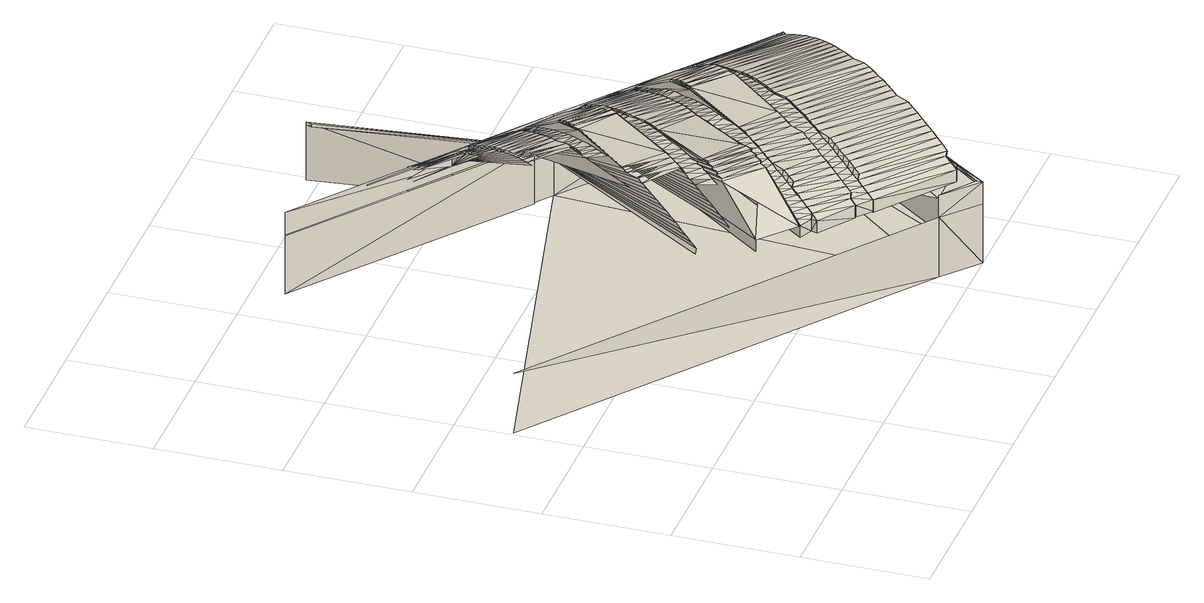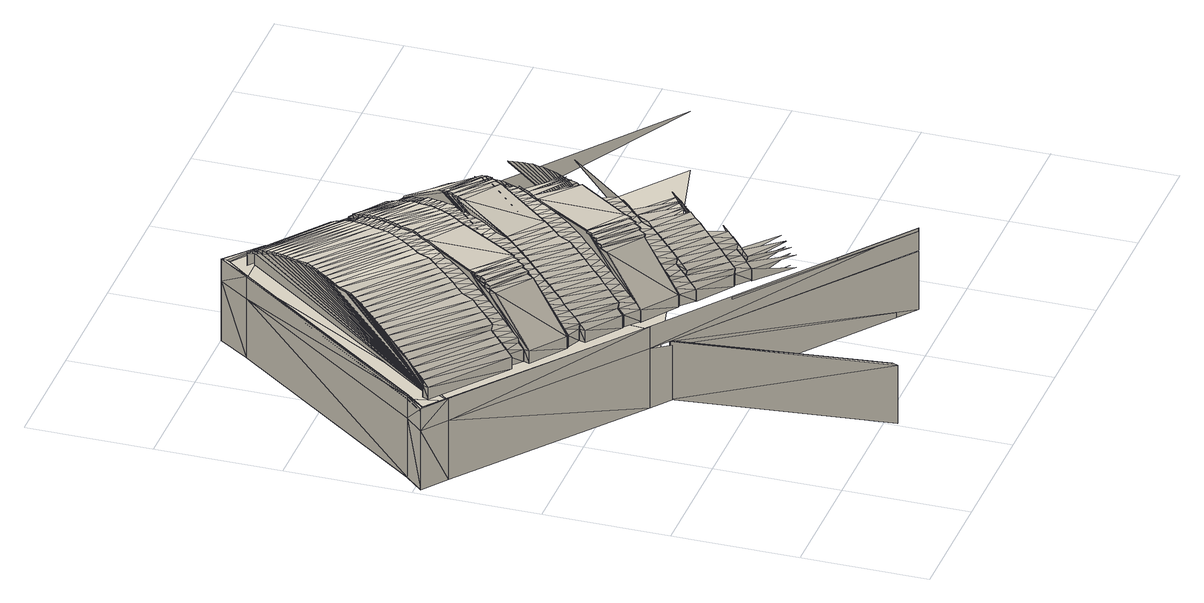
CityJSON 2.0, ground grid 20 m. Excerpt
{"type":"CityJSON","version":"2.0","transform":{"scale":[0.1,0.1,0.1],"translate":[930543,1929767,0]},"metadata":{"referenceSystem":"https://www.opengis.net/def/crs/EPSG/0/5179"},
"CityObjects":{
"building1":{"type":"Building","geometry":[{"type":"MultiSurface","lod":"3","boundaries":[[[0,1,2]],[[3,4,5]],[[5,6,7]],[[6,5,4]],[[4,8,9]],[[5,10,11]],[[6,4,9]],[[7,12,13]],[[14,6,9]],[[12,7,6]],[[12,6,14]],[[10,15,11]],[[8,16,9]],[[17,13,12]],[[18,12,14]],[[13,17,19]],[[4,20,8]],[[5,21,22]],[[9,23,14]],[[6,24,4]],[[17,12,18]],[[12,25,6]],[[26,19,17]],[[27,17,18]],[[19,26,28]],[[22,10,5]],[[14,29,18]],[[26,17,27]],[[17,30,12]],[[31,32,33]],[[15,10,34]],[[35,36,37]],[[38,28,26]],[[39,32,31]],[[40,26,27]],[[28,38,41]],[[42,43,44]],[[45,39,31]],[[18,46,27]],[[23,9,16]],[[34,47,33]],[[16,8,20]],[[32,48,42]],[[38,26,40]],[[26,49,17]],[[50,39,45]],[[20,4,24]],[[29,14,23]],[[51,50,45]],[[33,52,31]],[[53,41,38]],[[41,53,54]],[[55,38,40]],[[56,57,35]],[[58,50,51]],[[24,6,25]],[[39,59,32]],[[27,60,40]],[[57,56,61]],[[62,58,51]],[[63,64,65]],[[38,66,26]],[[53,38,55]],[[16,20,23]],[[31,67,45]],[[50,68,39]],[[46,18,29]],[[20,24,23]],[[69,70,61]],[[24,29,23]],[[71,58,62]],[[72,54,53]],[[73,53,55]],[[54,72,74]],[[25,12,30]],[[75,76,69]],[[45,77,51]],[[78,69,61]],[[78,79,80]],[[81,71,62]],[[47,34,10]],[[25,29,24]],[[82,61,56]],[[20,83,24]],[[65,64,84]],[[58,85,50]],[[86,71,81]],[[40,87,55]],[[22,44,43]],[[72,53,73]],[[60,27,46]],[[53,88,38]],[[61,82,78]],[[89,86,81]],[[24,90,25]],[[52,33,47]],[[46,29,25]],[[71,91,58]],[[51,92,62]],[[43,42,48]],[[93,72,73]],[[30,17,49]],[[75,69,78]],[[94,86,89]],[[95,74,72]],[[84,64,96]],[[30,46,25]],[[74,95,97]],[[90,24,83]],[[98,99,75]],[[67,31,52]],[[55,100,73]],[[80,75,78]],[[80,101,102]],[[62,103,81]],[[83,104,105]],[[47,10,22]],[[86,106,71]],[[90,83,105]],[[107,78,82]],[[48,32,59]],[[87,40,60]],[[95,72,93]],[[72,108,53]],[[109,90,105]],[[43,47,22]],[[110,25,90]],[[60,46,30]],[[25,110,30]],[[78,107,80]],[[52,47,43]],[[49,26,66]],[[96,64,111]],[[94,112,86]],[[77,45,67]],[[59,39,68]],[[48,52,43]],[[81,113,89]],[[114,95,93]],[[49,60,30]],[[115,97,95]],[[110,90,109]],[[98,75,80]],[[97,115,116]],[[73,117,93]],[[67,52,48]],[[92,51,77]],[[102,98,80]],[[118,110,109]],[[119,120,98]],[[68,50,85]],[[121,30,110]],[[59,67,48]],[[100,55,87]],[[30,121,49]],[[102,122,123]],[[95,124,72]],[[87,60,49]],[[125,80,107]],[[111,64,126]],[[115,95,114]],[[66,38,88]],[[127,128,129]],[[66,87,49]],[[80,125,102]],[[77,67,59]],[[85,58,91]],[[121,110,118]],[[68,77,59]],[[103,62,92]],[[130,116,115]],[[131,115,114]],[[3,132,5]],[[128,133,129]],[[116,130,134]],[[93,135,114]],[[119,98,102]],[[49,136,66]],[[92,77,68]],[[137,121,118]],[[136,49,121]],[[100,87,66]],[[126,64,138]],[[117,73,100]],[[113,81,103]],[[139,140,141]],[[85,92,68]],[[104,142,105]],[[143,94,89]],[[123,119,102]],[[115,144,95]],[[91,71,106]],[[133,145,129]],[[88,53,108]],[[88,100,66]],[[83,146,104]],[[147,102,125]],[[130,115,131]],[[90,148,83]],[[140,139,149]],[[136,121,137]],[[103,92,85]],[[105,150,109]],[[102,147,123]],[[106,86,112]],[[91,103,85]],[[145,151,129]],[[152,134,130]],[[66,153,88]],[[138,64,36]],[[153,66,136]],[[154,89,113]],[[155,136,137]],[[110,156,90]],[[157,158,149]],[[159,130,131]],[[117,100,88]],[[134,152,160]],[[135,93,117]],[[114,161,131]],[[113,103,91]],[[162,157,149]],[[163,164,140]],[[151,165,129]],[[130,166,115]],[[108,72,124]],[[106,113,91]],[[108,117,88]],[[153,136,155]],[[167,149,139]],[[168,169,120]],[[170,123,147]],[[152,130,159]],[[109,171,118]],[[149,167,162]],[[36,64,57]],[[2,172,173]],[[174,153,155]],[[165,175,129]],[[123,170,176]],[[177,88,153]],[[121,178,110]],[[154,113,106]],[[88,177,108]],[[112,154,106]],[[179,160,152]],[[135,117,108]],[[180,152,159]],[[181,157,162]],[[161,114,135]],[[131,182,159]],[[175,183,129]],[[160,179,184]],[[124,135,108]],[[177,153,174]],[[185,181,162]],[[124,95,144]],[[152,186,130]],[[185,187,188]],[[189,162,167]],[[120,119,168]],[[118,190,137]],[[57,64,61]],[[191,192,181]],[[193,143,89]],[[169,194,195]],[[179,152,180]],[[196,176,170]],[[136,197,121]],[[198,177,174]],[[162,189,185]],[[108,199,124]],[[183,200,129]],[[199,108,177]],[[161,135,124]],[[176,196,201]],[[202,184,179]],[[2,203,0]],[[204,179,180]],[[137,205,155]],[[191,181,185]],[[182,131,161]],[[194,119,123]],[[144,161,124]],[[61,64,78]],[[200,206,129]],[[159,207,180]],[[199,177,198]],[[184,202,208]],[[144,115,166]],[[179,209,152]],[[188,191,185]],[[188,210,211]],[[153,212,136]],[[5,132,22]],[[213,185,189]],[[214,215,191]],[[143,216,94]],[[217,218,219]],[[89,154,193]],[[220,199,198]],[[202,179,204]],[[221,124,199]],[[222,223,224]],[[124,221,144]],[[206,225,129]],[[185,213,188]],[[226,201,196]],[[182,161,144]],[[155,227,174]],[[78,64,80]],[[228,0,229]],[[230,229,0]],[[140,164,149]],[[231,208,202]],[[232,233,234]],[[229,235,228]],[[236,202,204]],[[201,226,237]],[[221,199,220]],[[207,159,182]],[[238,234,233]],[[214,191,188]],[[239,228,235]],[[225,240,129]],[[166,182,144]],[[233,239,238]],[[235,238,239]],[[208,231,241]],[[180,242,204]],[[166,130,186]],[[177,243,153]],[[216,154,112]],[[244,245,246]],[[202,247,179]],[[248,168,119]],[[211,214,188]],[[150,105,142]],[[123,195,194]],[[249,221,220]],[[245,250,217]],[[211,251,252]],[[253,187,254]],[[255,144,221]],[[142,104,146]],[[231,202,236]],[[224,256,246]],[[223,222,214]],[[257,188,213]],[[144,255,166]],[[240,79,129]],[[146,83,148]],[[80,64,102]],[[258,245,244]],[[259,21,260]],[[149,164,162]],[[188,257,211]],[[174,261,198]],[[262,237,226]],[[171,109,150]],[[207,182,166]],[[230,0,203]],[[263,264,258]],[[265,241,231]],[[187,210,254]],[[266,231,236]],[[255,221,249]],[[148,90,156]],[[234,267,232]],[[242,180,207]],[[264,263,268]],[[237,262,269]],[[186,207,166]],[[199,270,177]],[[79,101,129]],[[186,152,209]],[[271,258,244]],[[204,272,236]],[[223,214,211]],[[241,265,273]],[[274,275,264]],[[22,132,43]],[[231,276,202]],[[258,277,245]],[[112,94,216]],[[102,64,123]],[[278,255,249]],[[252,223,211]],[[279,280,268]],[[162,164,185]],[[281,166,255]],[[282,193,154]],[[20,283,24]],[[210,251,254]],[[246,284,244]],[[252,219,218]],[[43,132,48]],[[265,231,266]],[[166,281,186]],[[285,211,257]],[[263,258,271]],[[256,224,223]],[[190,118,171]],[[286,279,268]],[[198,287,220]],[[101,122,129]],[[242,207,186]],[[156,110,178]],[[288,268,263]],[[143,269,262]],[[211,285,252]],[[24,283,25]],[[264,275,268]],[[48,132,59]],[[289,169,168]],[[268,288,286]],[[290,273,265]],[[281,255,278]],[[221,291,199]],[[251,219,254]],[[292,265,266]],[[272,204,242]],[[209,242,186]],[[269,143,293]],[[294,295,296]],[[297,263,271]],[[209,179,247]],[[185,164,188]],[[298,299,169]],[[129,195,169]],[[273,290,300]],[[298,169,289]],[[59,132,68]],[[236,301,266]],[[263,302,258]],[[122,195,129]],[[256,223,252]],[[265,303,231]],[[304,279,286]],[[21,44,260]],[[305,281,278]],[[205,137,190]],[[306,186,281]],[[218,217,250]],[[294,304,286]],[[142,146,150]],[[244,307,271]],[[299,308,169]],[[25,283,30]],[[219,217,254]],[[309,298,289]],[[186,306,209]],[[310,311,304]],[[288,263,297]],[[146,148,150]],[[218,256,252]],[[268,275,286]],[[284,246,256]],[[290,265,292]],[[68,132,85]],[[220,312,249]],[[178,121,197]],[[313,252,285]],[[148,171,150]],[[299,298,309]],[[286,314,294]],[[314,286,288]],[[308,315,169]],[[272,242,209]],[[316,293,143]],[[203,317,230]],[[252,313,218]],[[255,318,221]],[[296,319,320]],[[306,281,305]],[[315,321,169]],[[296,304,294]],[[322,299,309]],[[85,132,91]],[[323,300,290]],[[217,245,254]],[[188,164,211]],[[324,288,297]],[[325,143,193]],[[227,155,205]],[[156,171,148]],[[247,272,209]],[[203,2,317]],[[30,283,49]],[[298,326,169]],[[327,290,292]],[[168,248,289]],[[286,275,294]],[[293,316,328]],[[301,236,272]],[[321,329,169]],[[288,330,263]],[[300,323,331]],[[247,202,276]],[[308,299,322]],[[332,333,310]],[[266,334,292]],[[284,256,218]],[[290,335,265]],[[336,209,306]],[[271,337,297]],[[250,245,277]],[[338,306,305]],[[91,132,106]],[[314,288,324]],[[329,339,169]],[[245,258,254]],[[197,136,212]],[[310,304,296]],[[294,340,296]],[[250,284,218]],[[209,336,247]],[[316,143,325]],[[341,308,322]],[[340,294,314]],[[307,244,284]],[[289,342,309]],[[323,290,327]],[[190,171,156]],[[299,343,298]],[[248,119,194]],[[49,283,66]],[[249,344,278]],[[320,345,346]],[[347,218,313]],[[294,275,296]],[[339,348,169]],[[106,132,112]],[[315,308,341]],[[320,310,296]],[[218,347,250]],[[178,190,156]],[[301,272,247]],[[211,164,252]],[[349,328,316]],[[281,350,255]],[[351,352,353]],[[354,353,352]],[[355,314,324]],[[261,174,227]],[[258,263,254]],[[235,229,356]],[[357,356,229]],[[358,315,341]],[[359,331,323]],[[360,361,332]],[[238,235,362]],[[229,230,357]],[[363,357,230]],[[356,362,235]],[[308,364,299]],[[365,316,325]],[[336,306,338]],[[346,366,275]],[[314,367,288]],[[362,267,238]],[[234,238,267]],[[44,42,260]],[[309,368,322]],[[328,349,369]],[[276,301,247]],[[66,283,88]],[[212,153,243]],[[275,370,371]],[[296,372,320]],[[307,284,250]],[[321,315,358]],[[316,373,143]],[[332,310,320]],[[331,359,374]],[[334,266,301]],[[193,282,325]],[[297,375,324]],[[340,314,355]],[[277,258,302]],[[205,190,178]],[[42,32,260]],[[292,376,327]],[[276,231,303]],[[372,296,340]],[[323,377,290]],[[371,378,360]],[[379,247,336]],[[263,288,254]],[[277,307,250]],[[320,296,346]],[[337,271,307]],[[346,332,320]],[[349,316,365]],[[380,321,358]],[[381,336,338]],[[32,39,260]],[[382,250,347]],[[278,383,305]],[[197,205,178]],[[322,384,341]],[[315,385,308]],[[282,154,216]],[[247,379,276]],[[296,275,346]],[[372,340,355]],[[252,164,218]],[[329,321,380]],[[250,382,277]],[[39,50,260]],[[288,314,254]],[[306,386,281]],[[287,198,261]],[[88,283,108]],[[387,369,349]],[[388,372,355]],[[340,389,314]],[[390,329,380]],[[391,392,393]],[[394,393,392]],[[360,332,346]],[[395,320,372]],[[321,396,315]],[[397,398,399]],[[392,400,394]],[[401,399,398]],[[402,394,400]],[[50,58,260]],[[400,401,402]],[[398,402,401]],[[320,395,346]],[[194,169,326]],[[334,301,276]],[[379,336,381]],[[243,177,270]],[[403,349,365]],[[342,289,248]],[[227,205,197]],[[363,230,317]],[[404,374,359]],[[275,371,346]],[[341,405,358]],[[369,387,406]],[[371,360,346]],[[324,407,355]],[[337,307,277]],[[339,329,390]],[[254,340,372]],[[302,263,330]],[[58,71,260]],[[349,408,316]],[[314,340,254]],[[325,409,365]],[[376,292,334]],[[303,334,276]],[[348,410,169]],[[302,337,277]],[[218,164,250]],[[303,265,335]],[[375,297,337]],[[374,404,411]],[[346,412,275]],[[395,372,388]],[[413,276,379]],[[212,227,197]],[[414,339,390]],[[71,86,260]],[[415,277,382]],[[329,416,321]],[[368,309,342]],[[108,283,124]],[[417,379,381]],[[395,412,372]],[[326,298,343]],[[387,349,403]],[[348,339,414]],[[358,418,380]],[[305,419,338]],[[277,415,302]],[[276,413,303]],[[372,420,340]],[[86,94,260]],[[421,395,388]],[[312,220,287]],[[412,254,372]],[[412,346,395]],[[336,422,306]],[[423,406,387]],[[339,424,329]],[[342,248,194]],[[261,227,212]],[[270,199,291]],[[343,299,364]],[[330,288,367]],[[326,342,194]],[[355,425,388]],[[413,379,417]],[[250,164,277]],[[426,323,327]],[[376,334,303]],[[375,337,302]],[[384,322,368]],[[380,427,390]],[[428,387,403]],[[123,64,194]],[[406,423,429]],[[4,6,430]],[[254,275,412]],[[243,261,212]],[[124,283,144]],[[412,395,421]],[[216,143,373]],[[409,325,282]],[[431,411,404]],[[6,12,430]],[[330,375,302]],[[387,432,349]],[[407,324,375]],[[365,433,403]],[[434,327,376]],[[395,435,372]],[[368,342,326]],[[335,376,303]],[[335,290,377]],[[326,194,343]],[[436,302,415]],[[348,437,339]],[[438,303,413]],[[439,412,421]],[[343,368,326]],[[390,440,414]],[[405,341,384]],[[364,308,385]],[[411,431,216]],[[441,413,417]],[[302,436,330]],[[12,17,430]],[[385,364,194]],[[194,364,343]],[[254,412,442]],[[423,387,428]],[[344,249,312]],[[338,443,381]],[[287,261,243]],[[442,412,439]],[[303,438,335]],[[277,164,302]],[[388,444,421]],[[367,314,389]],[[291,221,318]],[[379,445,336]],[[396,385,194]],[[384,368,343]],[[410,129,169]],[[144,283,166]],[[385,315,396]],[[270,287,243]],[[446,429,423]],[[409,282,216]],[[364,384,343]],[[407,375,330]],[[17,26,430]],[[418,358,405]],[[438,413,441]],[[416,396,194]],[[434,376,335]],[[367,407,330]],[[412,447,395]],[[425,355,407]],[[429,446,448]],[[373,316,408]],[[373,409,216]],[[449,423,428]],[[423,450,387]],[[433,365,409]],[[451,348,414]],[[424,416,194]],[[405,384,364]],[[452,330,436]],[[453,216,431]],[[377,434,335]],[[330,452,367]],[[302,164,330]],[[396,321,416]],[[26,38,430]],[[385,405,364]],[[403,454,428]],[[421,455,439]],[[456,335,438]],[[427,380,418]],[[254,164,412]],[[437,424,194]],[[216,453,373]],[[457,438,441]],[[312,287,270]],[[383,278,344]],[[442,458,254]],[[389,340,420]],[[166,283,186]],[[425,407,367]],[[335,456,377]],[[446,423,449]],[[381,459,417]],[[439,460,442]],[[318,255,350]],[[416,329,424]],[[413,461,379]],[[291,312,270]],[[389,425,367]],[[38,53,430]],[[418,405,385]],[[444,388,425]],[[396,418,385]],[[330,164,367]],[[433,409,373]],[[94,143,260]],[[440,390,427]],[[456,438,457]],[[462,448,446]],[[112,132,216]],[[448,462,463]],[[367,464,389]],[[464,367,452]],[[408,433,373]],[[408,349,432]],[[53,72,430]],[[465,426,327]],[[427,418,396]],[[420,372,435]],[[424,339,437]],[[466,446,449]],[[446,467,423]],[[454,403,433]],[[468,373,453]],[[186,283,209]],[[416,427,396]],[[469,414,440]],[[470,377,456]],[[420,425,389]],[[428,471,449]],[[344,312,291]],[[367,164,389]],[[472,456,457]],[[373,468,408]],[[419,305,383]],[[455,421,444]],[[72,95,430]],[[377,470,473]],[[350,281,386]],[[462,446,466]],[[318,344,291]],[[440,427,416]],[[417,474,441]],[[438,475,413]],[[424,440,416]],[[444,425,420]],[[389,476,420]],[[477,463,462]],[[454,433,408]],[[476,389,464]],[[209,283,247]],[[470,456,472]],[[463,477,478]],[[435,395,447]],[[389,164,420]],[[435,444,420]],[[469,440,424]],[[95,115,430]],[[426,479,323]],[[432,387,450]],[[432,454,408]],[[480,437,194]],[[437,469,424]],[[481,462,466]],[[327,434,465]],[[482,408,468]],[[460,439,455]],[[471,428,454]],[[383,344,318]],[[462,483,446]],[[484,473,470]],[[449,485,466]],[[447,412,164]],[[486,470,472]],[[408,482,432]],[[443,338,419]],[[164,254,458]],[[455,444,435]],[[115,130,430]],[[420,487,435]],[[350,383,318]],[[458,442,460]],[[477,462,481]],[[473,484,488]],[[487,420,476]],[[410,480,348]],[[441,489,457]],[[456,490,438]],[[386,306,422]],[[267,491,232]],[[435,420,447]],[[247,283,276]],[[414,469,451]],[[447,455,435]],[[492,478,477]],[[479,434,377]],[[478,492,493]],[[471,454,432]],[[484,470,486]],[[130,152,430]],[[420,164,447]],[[450,423,467]],[[494,477,481]],[[450,471,432]],[[143,316,260]],[[495,432,482]],[[477,496,462]],[[485,449,471]],[[419,383,350]],[[497,435,487]],[[460,455,447]],[[410,348,451]],[[466,498,481]],[[435,497,447]],[[499,488,484]],[[164,458,447]],[[432,495,450]],[[152,179,430]],[[500,484,486]],[[458,460,447]],[[459,381,443]],[[386,419,350]],[[492,477,494]],[[276,283,303]],[[488,499,501]],[[216,132,373]],[[457,502,472]],[[470,503,456]],[[316,349,260]],[[504,505,506]],[[447,410,164]],[[64,480,194]],[[507,493,492]],[[422,336,445]],[[493,507,508]],[[485,471,450]],[[505,509,506]],[[179,202,430]],[[377,323,479]],[[499,484,500]],[[510,492,494]],[[511,469,437]],[[467,485,450]],[[512,465,434]],[[410,447,497]],[[467,446,483]],[[349,387,260]],[[492,513,477]],[[498,466,485]],[[514,450,495]],[[443,419,386]],[[481,515,494]],[[173,352,399]],[[303,283,335]],[[373,132,408]],[[450,514,467]],[[129,164,410]],[[516,501,499]],[[202,231,430]],[[507,492,510]],[[422,443,386]],[[517,499,500]],[[437,348,480]],[[474,417,459]],[[508,518,519]],[[518,508,507]],[[387,423,260]],[[501,516,520]],[[472,521,486]],[[484,522,470]],[[445,379,461]],[[511,451,469]],[[498,485,467]],[[129,410,523]],[[231,265,430]],[[523,410,451]],[[524,507,510]],[[483,462,496]],[[483,498,467]],[[507,525,492]],[[335,283,377]],[[526,467,514]],[[408,132,432]],[[516,499,517]],[[515,481,498]],[[494,527,510]],[[423,446,260]],[[518,507,524]],[[459,443,422]],[[467,526,483]],[[265,290,430]],[[528,520,516]],[[529,519,518]],[[519,529,530]],[[480,511,437]],[[489,441,474]],[[531,426,465]],[[491,391,232]],[[461,413,475]],[[532,516,517]],[[486,533,500]],[[499,534,484]],[[445,459,422]],[[129,64,410]],[[446,462,260]],[[520,528,535]],[[515,498,483]],[[430,323,426]],[[536,518,524]],[[537,426,531]],[[523,538,129]],[[432,132,450]],[[537,539,426]],[[290,323,430]],[[451,511,523]],[[496,477,513]],[[496,515,483]],[[518,540,507]],[[510,541,524]],[[542,483,526]],[[539,543,426]],[[544,537,531]],[[527,494,515]],[[528,516,532]],[[462,477,260]],[[529,518,536]],[[483,542,496]],[[539,537,544]],[[543,545,426]],[[530,546,547]],[[474,459,445]],[[546,530,529]],[[548,535,528]],[[317,549,363]],[[450,132,467]],[[550,539,544]],[[545,551,426]],[[502,457,489]],[[465,512,531]],[[475,438,490]],[[461,474,445]],[[477,492,260]],[[527,515,496]],[[537,552,426]],[[553,528,532]],[[554,529,536]],[[543,539,550]],[[516,555,499]],[[551,556,426]],[[500,557,517]],[[535,548,558]],[[529,559,518]],[[513,492,525]],[[513,527,496]],[[524,560,536]],[[556,561,426]],[[541,510,527]],[[562,543,550]],[[563,496,542]],[[512,434,479]],[[546,529,554]],[[547,564,565]],[[539,566,537]],[[564,547,546]],[[492,507,260]],[[531,567,544]],[[548,528,553]],[[561,568,426]],[[467,132,483]],[[545,543,562]],[[496,563,513]],[[489,474,461]],[[569,558,548]],[[570,546,554]],[[571,545,562]],[[507,518,260]],[[543,572,539]],[[544,573,550]],[[490,456,503]],[[521,472,502]],[[475,489,461]],[[541,527,513]],[[480,410,64]],[[546,574,529]],[[575,548,553]],[[551,545,571]],[[64,129,538]],[[525,507,540]],[[576,565,564]],[[525,541,513]],[[558,569,577]],[[536,578,554]],[[517,579,532]],[[565,576,580]],[[564,546,570]],[[560,524,541]],[[528,581,516]],[[538,523,511]],[[483,132,496]],[[582,551,571]],[[518,529,260]],[[545,583,543]],[[550,584,562]],[[569,548,575]],[[585,513,563]],[[576,564,570]],[[556,551,582]],[[513,585,525]],[[502,489,475]],[[586,587,588]],[[529,546,260]],[[564,589,546]],[[590,556,582]],[[353,588,587]],[[591,576,570]],[[560,541,525]],[[567,531,512]],[[592,577,569]],[[479,426,552]],[[551,593,545]],[[503,470,522]],[[533,486,521]],[[561,556,590]],[[594,580,576]],[[490,502,475]],[[580,594,480]],[[540,518,559]],[[562,595,571]],[[596,569,575]],[[496,132,513]],[[554,597,570]],[[64,538,480]],[[540,560,525]],[[260,564,576]],[[538,511,480]],[[578,536,560]],[[577,592,598]],[[546,564,260]],[[599,561,590]],[[548,600,528]],[[568,601,426]],[[532,602,553]],[[556,603,551]],[[594,576,591]],[[552,537,566]],[[480,604,64]],[[573,544,567]],[[605,525,585]],[[571,606,582]],[[568,561,599]],[[525,605,540]],[[594,604,576]],[[576,607,564]],[[592,569,596]],[[608,594,591]],[[567,512,479]],[[521,502,490]],[[604,260,576]],[[604,480,594]],[[513,132,525]],[[578,560,540]],[[561,609,556]],[[552,567,479]],[[566,539,572]],[[584,550,573]],[[610,598,592]],[[559,529,574]],[[377,283,479]],[[570,611,591]],[[582,612,590]],[[503,521,490]],[[559,578,540]],[[522,484,534]],[[557,500,533]],[[613,592,596]],[[604,594,608]],[[597,554,578]],[[260,64,604]],[[598,610,614]],[[568,615,561]],[[552,479,566]],[[569,616,548]],[[573,567,552]],[[572,543,583]],[[617,604,608]],[[540,618,559]],[[618,540,605]],[[594,619,576]],[[553,620,575]],[[566,573,552]],[[590,621,599]],[[583,572,479]],[[479,572,566]],[[525,132,540]],[[595,562,584]],[[610,592,613]],[[591,622,608]],[[260,604,623]],[[597,578,559]],[[593,583,479]],[[584,573,566]],[[533,521,503]],[[623,604,617]],[[574,546,589]],[[572,584,566]],[[574,597,559]],[[601,430,426]],[[583,545,593]],[[624,614,610]],[[625,2,173]],[[603,593,479]],[[522,533,503]],[[611,570,597]],[[606,571,595]],[[626,610,613]],[[534,499,555]],[[604,627,594]],[[628,559,618]],[[579,517,557]],[[540,132,559]],[[614,624,629]],[[609,603,479]],[[559,628,574]],[[592,630,569]],[[593,551,603]],[[631,632,588]],[[586,588,632]],[[595,584,572]],[[633,568,599]],[[615,609,479]],[[575,634,596]],[[608,635,617]],[[588,353,631]],[[583,595,572]],[[632,636,586]],[[260,132,604]],[[612,582,606]],[[589,564,607]],[[624,610,626]],[[637,631,353]],[[611,597,574]],[[587,586,636]],[[623,638,260]],[[353,354,637]],[[639,637,354]],[[606,595,583]],[[557,533,522]],[[617,640,623]],[[589,611,574]],[[603,556,609]],[[559,132,574]],[[622,591,611]],[[593,606,583]],[[641,629,624]],[[642,574,628]],[[621,590,612]],[[534,557,522]],[[643,624,626]],[[574,642,589]],[[629,641,644]],[[609,561,615]],[[602,532,579]],[[555,516,581]],[[610,645,592]],[[612,606,593]],[[596,646,613]],[[607,576,619]],[[603,612,593]],[[607,611,589]],[[574,132,589]],[[647,599,621]],[[641,624,643]],[[635,608,622]],[[317,2,625]],[[621,612,603]],[[609,621,603]],[[648,589,642]],[[649,509,505]],[[579,557,534]],[[622,611,607]],[[650,644,641]],[[589,648,607]],[[619,594,627]],[[651,615,479]],[[589,132,607]],[[644,650,652]],[[555,579,534]],[[653,641,643]],[[654,649,505]],[[619,622,607]],[[647,621,609]],[[615,647,609]],[[627,604,132]],[[624,655,610]],[[581,528,600]],[[620,553,602]],[[640,617,635]],[[613,656,626]],[[132,260,638]],[[657,654,505]],[[650,641,653]],[[658,607,648]],[[635,622,619]],[[601,651,568]],[[607,658,619]],[[638,623,640]],[[619,607,627]],[[659,652,650]],[[607,132,627]],[[602,579,555]],[[627,635,619]],[[660,657,505]],[[652,659,661]],[[599,647,633]],[[662,650,653]],[[581,602,555]],[[641,663,624]],[[362,356,664]],[[665,664,356]],[[640,635,627]],[[356,357,665]],[[664,666,362]],[[600,548,616]],[[132,638,627]],[[619,667,627]],[[626,668,643]],[[634,575,620]],[[669,660,505]],[[670,665,357]],[[267,362,666]],[[638,640,627]],[[667,619,658]],[[357,363,670]],[[671,670,363]],[[601,568,633]],[[659,650,662]],[[666,491,267]],[[283,651,479]],[[627,601,132]],[[672,661,659]],[[673,669,505]],[[661,672,674]],[[620,602,581]],[[675,647,615]],[[601,627,667]],[[676,659,662]],[[650,677,641]],[[616,569,630]],[[600,620,581]],[[678,673,505]],[[646,596,634]],[[643,679,653]],[[430,132,601]],[[672,659,676]],[[615,568,651]],[[680,674,672]],[[674,680,681]],[[682,678,505]],[[399,683,173]],[[675,633,647]],[[684,672,676]],[[430,601,685]],[[634,620,600]],[[659,686,650]],[[685,601,633]],[[687,682,505]],[[630,592,645]],[[656,613,646]],[[616,634,600]],[[680,672,684]],[[653,688,662]],[[689,681,680]],[[651,675,615]],[[681,689,690]],[[691,687,505]],[[430,283,601]],[[692,680,684]],[[685,693,430]],[[646,634,616]],[[672,694,659]],[[695,691,505]],[[633,675,685]],[[645,610,655]],[[630,646,616]],[[689,680,692]],[[696,690,689]],[[668,626,656]],[[662,697,676]],[[690,696,698]],[[699,695,505]],[[700,689,692]],[[680,701,672]],[[696,689,700]],[[656,646,630]],[[655,624,663]],[[702,699,505]],[[703,698,696]],[[645,656,630]],[[698,703,704]],[[676,705,684]],[[679,643,668]],[[706,696,700]],[[651,601,283]],[[707,702,505]],[[689,708,680]],[[703,696,706]],[[283,430,693]],[[704,709,710]],[[709,704,703]],[[668,656,645]],[[693,685,675]],[[663,641,677]],[[684,711,692]],[[712,707,505]],[[655,668,645]],[[709,703,706]],[[688,653,679]],[[713,709,706]],[[710,714,651]],[[696,715,689]],[[283,693,651]],[[714,710,709]],[[716,712,505]],[[693,675,651]],[[692,717,700]],[[651,718,283]],[[679,668,655]],[[714,709,713]],[[677,650,686]],[[663,679,655]],[[719,716,505]],[[697,662,688]],[[720,714,713]],[[721,722,392]],[[400,392,722]],[[718,651,714]],[[392,391,721]],[[722,723,400]],[[491,721,391]],[[401,400,723]],[[723,683,401]],[[703,724,696]],[[399,401,683]],[[725,283,718]],[[700,726,706]],[[727,719,505]],[[718,714,720]],[[688,679,663]],[[686,659,694]],[[728,718,720]],[[677,688,663]],[[705,676,697]],[[729,727,505]],[[725,718,730]],[[709,731,703]],[[730,718,728]],[[706,732,713]],[[733,729,505]],[[697,688,677]],[[694,672,701]],[[671,363,549]],[[711,684,705]],[[686,697,677]],[[714,734,709]],[[549,317,625]],[[735,733,505]],[[713,736,720]],[[718,737,714]],[[738,735,505]],[[705,697,686]],[[701,680,708]],[[717,692,711]],[[694,705,686]],[[725,739,718]],[[720,740,728]],[[741,738,505]],[[730,742,725]],[[728,743,730]],[[708,689,715]],[[711,705,694]],[[726,700,717]],[[744,741,505]],[[701,711,694]],[[745,744,505]],[[715,696,724]],[[732,706,726]],[[717,711,701]],[[746,745,505]],[[708,717,701]],[[625,173,683]],[[747,746,505]],[[724,703,731]],[[736,713,732]],[[726,717,708]],[[715,726,708]],[[748,747,505]],[[731,709,734]],[[749,748,505]],[[740,720,736]],[[732,726,715]],[[724,732,715]],[[750,749,505]],[[734,714,737]],[[737,718,739]],[[751,750,505]],[[743,728,740]],[[731,732,724]],[[739,725,742]],[[752,751,505]],[[742,730,743]],[[736,732,731]],[[753,752,505]],[[734,736,731]],[[754,753,755]],[[755,753,505]],[[740,736,734]],[[737,740,734]],[[743,740,737]],[[739,742,737]],[[742,743,737]],[[549,756,671]],[[757,491,666]],[[756,549,625]],[[683,758,625]],[[664,665,759]],[[760,759,665]],[[665,670,760]],[[759,757,664]],[[761,760,670]],[[759,760,721]],[[722,721,760]],[[666,664,757]],[[721,491,759]],[[670,671,761]],[[758,761,671]],[[760,761,722]],[[757,759,491]],[[723,722,761]],[[683,723,758]],[[761,758,723]],[[758,671,756]],[[756,625,758]]]}]}
},
"vertices":[
[619,50,102],[7,510,102],[619,50,0],[451,210,135],[474,200,135],[451,210,155],[474,200,155],[457,220,161],[471,190,135],[471,190,156],[504,280,212],[448,210,156],[480,200,161],[463,230,167],[478,200,163],[446,330,212],[529,150,135],[486,210,167],[484,210,169],[469,240,172],[532,150,135],[394,260,155],[506,290,210],[529,150,156],[532,150,155],[538,160,161],[493,220,172],[491,220,174],[476,250,177],[535,160,163],[544,170,167],[458,340,220],[456,340,215],[454,340,218],[450,330,215],[464,350,202],[441,370,202],[456,340,199],[499,230,177],[459,340,218],[498,230,180],[483,260,182],[452,330,213],[509,290,213],[449,330,210],[462,350,222],[541,160,169],[508,290,215],[513,290,215],[550,180,172],[463,350,219],[466,350,223],[511,290,218],[506,240,182],[490,260,187],[504,240,185],[472,360,205],[449,380,205],[467,350,221],[517,300,218],[548,170,174],[457,390,208],[471,360,224],[389,300,172],[646,640,135],[396,310,177],[557,180,177],[516,300,220],[521,300,219],[465,400,213],[456,390,211],[471,360,221],[513,250,187],[512,240,190],[498,270,191],[473,410,215],[416,450,215],[519,300,222],[466,400,210],[408,440,210],[474,410,212],[475,360,225],[480,370,208],[555,130,135],[403,320,182],[524,310,221],[475,360,222],[555,180,180],[564,190,182],[479,370,224],[555,130,155],[529,310,221],[524,310,223],[519,250,194],[479,370,221],[521,260,191],[410,330,187],[506,280,195],[482,420,216],[424,460,216],[562,190,185],[416,450,212],[483,420,213],[528,310,224],[552,130,135],[552,130,156],[533,320,222],[489,380,210],[571,200,187],[558,140,163],[561,140,161],[418,340,191],[536,320,221],[533,320,225],[527,260,198],[528,270,195],[513,290,199],[569,200,190],[564,150,169],[491,430,217],[433,480,217],[567,150,167],[425,470,213],[491,430,214],[578,210,191],[497,390,212],[425,350,195],[319,330,161],[325,330,167],[588,680,135],[536,280,199],[535,280,202],[726,570,135],[331,340,172],[521,300,202],[577,210,194],[573,160,172],[571,160,174],[433,360,199],[468,520,214],[445,540,214],[459,510,215],[671,40,135],[549,460,214],[586,220,195],[338,350,177],[674,40,135],[506,400,213],[674,40,155],[454,550,213],[671,40,156],[345,360,182],[544,290,202],[579,170,177],[537,330,224],[578,160,180],[680,50,161],[463,560,215],[454,550,216],[543,290,205],[529,320,205],[584,220,198],[462,560,212],[376,450,221],[566,700,135],[353,370,187],[594,230,199],[477,530,213],[505,570,224],[506,570,221],[514,410,214],[678,50,163],[7,510,0],[664,660,0],[585,170,185],[359,380,191],[500,440,215],[587,180,182],[686,60,167],[553,300,205],[551,300,208],[471,570,213],[593,230,202],[368,390,195],[538,330,208],[471,570,210],[602,240,202],[413,620,210],[479,580,208],[485,540,212],[684,60,169],[480,580,211],[423,630,211],[549,460,217],[563,530,221],[434,480,214],[523,430,215],[693,70,172],[593,180,190],[594,190,187],[375,400,199],[508,460,215],[561,310,208],[676,0,0],[560,310,211],[690,60,174],[383,410,202],[601,240,205],[546,340,210],[610,250,205],[421,630,208],[488,590,205],[699,80,177],[494,560,210],[488,600,208],[431,640,208],[606,420,214],[446,660,199],[504,620,199],[438,650,202],[600,190,194],[601,200,191],[439,650,205],[497,610,205],[448,660,202],[391,420,205],[531,440,215],[697,70,180],[619,50,140],[676,0,140],[676,0,102],[569,320,210],[619,50,135],[621,50,135],[676,0,135],[676,10,140],[568,320,213],[517,470,215],[676,10,135],[621,50,140],[399,430,208],[554,350,212],[609,250,208],[706,80,182],[463,680,194],[454,670,195],[455,670,198],[618,260,208],[563,530,224],[608,200,198],[511,630,195],[430,640,205],[496,610,202],[404,610,212],[508,740,135],[609,210,195],[505,620,202],[502,570,208],[461,680,191],[394,260,135],[669,620,135],[704,80,185],[540,450,215],[469,690,187],[446,710,187],[578,330,212],[577,330,215],[711,50,135],[453,720,182],[526,480,214],[713,90,187],[471,690,190],[618,260,211],[563,360,213],[439,700,191],[485,760,135],[626,280,210],[519,640,191],[616,210,202],[462,730,180],[455,720,185],[617,220,199],[606,420,217],[807,510,135],[513,630,198],[511,580,205],[460,730,177],[712,90,190],[476,700,182],[509,580,224],[586,340,213],[721,100,191],[586,340,216],[534,490,213],[467,730,172],[409,780,172],[473,740,167],[478,700,185],[509,580,221],[513,580,221],[572,370,214],[626,280,213],[526,650,187],[635,290,212],[469,740,174],[624,220,205],[624,230,202],[521,640,194],[518,590,220],[514,580,224],[476,750,169],[418,790,169],[719,100,194],[519,590,202],[483,710,177],[521,590,219],[557,470,213],[711,50,0],[728,110,195],[416,790,167],[479,750,161],[525,600,217],[518,590,223],[594,350,214],[485,710,180],[558,470,216],[567,530,221],[594,350,217],[543,500,212],[529,600,215],[534,660,182],[580,380,215],[482,750,163],[424,800,163],[634,290,215],[644,300,213],[633,240,205],[528,650,190],[632,240,208],[533,610,212],[490,720,172],[522,590,222],[567,530,224],[571,540,221],[727,110,198],[421,790,161],[485,760,155],[526,600,199],[536,610,209],[566,480,212],[736,120,199],[278,950,100],[278,950,0],[633,680,100],[633,680,0],[492,720,174],[708,50,140],[711,50,140],[526,600,220],[603,360,215],[488,760,156],[431,810,156],[708,50,135],[711,50,102],[575,540,220],[566,480,215],[428,800,155],[541,660,177],[571,540,224],[551,510,210],[428,800,135],[488,760,135],[496,720,167],[614,430,213],[589,390,215],[536,660,185],[643,300,216],[652,310,214],[431,810,135],[641,250,208],[531,600,218],[640,250,211],[534,610,195],[735,120,202],[576,540,223],[579,550,219],[744,130,202],[574,490,210],[499,730,169],[548,670,172],[534,610,215],[664,660,135],[663,660,135],[278,950,135],[279,950,135],[502,730,161],[583,550,217],[278,950,102],[278,950,140],[664,660,102],[663,660,140],[664,660,140],[279,950,140],[575,490,213],[612,380,215],[579,550,222],[559,520,208],[543,670,180],[623,440,212],[615,430,216],[588,680,155],[598,400,215],[508,740,155],[649,260,210],[538,610,212],[542,620,191],[586,560,215],[649,260,213],[584,550,220],[743,130,205],[554,680,167],[505,740,163],[753,150,205],[583,500,208],[590,560,212],[549,680,174],[666,450,221],[588,560,218],[583,510,211],[568,530,205],[749,560,135],[621,390,215],[632,450,210],[624,440,215],[652,310,217],[559,690,161],[549,630,187],[593,570,209],[658,270,212],[511,740,156],[592,560,215],[658,270,215],[511,740,135],[751,140,208],[556,680,169],[761,160,208],[591,520,205],[566,700,155],[576,540,202],[592,520,208],[640,460,208],[591,680,156],[557,640,182],[629,400,214],[633,450,213],[563,690,163],[667,280,213],[666,280,216],[568,700,135],[759,160,211],[568,700,156],[769,170,210],[599,530,202],[584,550,199],[564,650,177],[666,450,224],[600,530,205],[648,470,205],[638,410,213],[595,570,212],[675,290,214],[641,460,211],[675,290,217],[661,320,215],[768,170,213],[778,180,212],[570,660,172],[607,540,199],[592,560,195],[724,400,221],[646,640,155],[608,540,202],[646,420,212],[657,480,202],[684,300,215],[649,470,208],[684,300,218],[576,660,167],[669,330,215],[777,180,215],[786,190,213],[948,440,135],[615,550,195],[599,570,191],[616,550,198],[655,430,210],[664,490,199],[583,670,161],[658,480,205],[693,310,215],[693,310,218],[678,340,215],[786,190,216],[794,200,214],[669,50,135],[944,410,135],[669,50,155],[623,560,191],[607,580,187],[674,60,161],[624,560,194],[649,640,156],[724,400,224],[673,500,195],[663,440,208],[666,490,202],[701,330,215],[701,330,218],[630,570,187],[614,590,182],[687,350,214],[794,200,217],[803,210,215],[591,680,135],[631,570,190],[680,510,191],[671,450,205],[674,500,198],[709,340,214],[637,580,182],[621,600,177],[671,450,224],[710,340,217],[803,210,218],[812,220,215],[695,370,213],[639,580,185],[671,450,221],[649,640,135],[674,460,221],[688,520,187],[681,510,194],[679,460,202],[678,460,220],[674,460,224],[683,470,219],[644,590,177],[628,610,172],[718,350,213],[961,380,0],[679,460,223],[686,470,217],[728,410,221],[719,350,216],[646,590,180],[821,230,215],[690,480,215],[812,220,218],[704,380,212],[694,530,182],[689,520,190],[693,480,212],[683,470,222],[688,480,199],[651,590,172],[634,620,167],[732,410,221],[728,410,224],[697,490,209],[727,360,212],[653,600,174],[688,470,220],[736,420,220],[733,410,224],[702,540,177],[728,360,215],[657,600,167],[713,390,210],[696,530,185],[821,230,218],[640,630,161],[829,250,214],[691,480,218],[740,420,219],[736,420,223],[696,490,195],[630,680,95],[633,680,95],[630,680,100],[708,550,172],[695,480,215],[659,610,169],[735,370,210],[744,430,217],[663,610,161],[741,430,222],[736,370,213],[704,540,180],[721,400,208],[699,490,212],[838,260,213],[749,560,155],[829,250,217],[748,430,215],[669,620,155],[703,500,191],[745,430,220],[714,560,167],[666,610,163],[751,440,212],[744,380,208],[711,550,174],[749,440,218],[744,380,211],[729,410,205],[754,440,209],[846,270,212],[672,620,156],[711,500,187],[721,570,161],[838,260,216],[753,440,215],[717,560,169],[672,620,135],[752,390,205],[948,440,0],[753,390,208],[726,570,155],[718,510,182],[737,420,202],[854,280,210],[591,1010,100],[591,1010,95],[753,560,156],[847,270,215],[723,570,163],[594,1020,95],[594,1020,100],[729,580,135],[594,1020,0],[729,580,156],[760,400,202],[724,520,177],[761,400,205],[745,430,199],[863,290,208],[855,280,213],[756,450,212],[731,530,172],[680,60,167],[768,410,199],[807,510,155],[753,440,195],[769,420,202],[686,70,172],[871,300,205],[864,290,211],[693,80,177],[738,540,167],[776,420,195],[700,90,182],[761,450,191],[778,430,198],[879,310,202],[958,380,135],[958,380,140],[961,380,135],[744,550,161],[873,300,208],[708,100,187],[961,380,140],[961,380,102],[784,430,191],[715,110,191],[768,460,187],[810,520,156],[785,440,194],[888,320,199],[723,120,195],[881,310,205],[791,440,187],[775,470,182],[730,130,199],[948,440,102],[793,450,190],[753,560,135],[895,330,195],[738,140,202],[889,320,202],[798,450,182],[782,480,177],[746,150,205],[800,460,185],[810,520,135],[903,340,191],[755,160,208],[805,460,177],[897,330,198],[789,490,172],[763,170,210],[807,460,180],[911,350,187],[772,180,212],[812,470,172],[795,500,167],[904,340,194],[814,470,174],[780,190,213],[918,360,182],[818,480,167],[801,500,161],[912,350,190],[789,210,214],[821,480,169],[824,490,161],[924,370,177],[798,220,215],[919,360,185],[830,490,155],[806,230,215],[827,490,163],[946,440,135],[946,440,140],[948,440,140],[931,380,172],[830,490,135],[926,370,180],[814,240,215],[833,500,156],[823,250,214],[833,500,135],[938,390,167],[933,380,174],[832,260,213],[944,400,161],[841,270,212],[940,390,169],[949,400,155],[849,280,210],[949,400,135],[946,400,163],[858,290,208],[953,410,135],[953,410,156],[866,310,205],[874,320,202],[882,330,199],[889,340,195],[897,350,191],[904,360,187],[912,370,182],[919,380,177],[926,380,172],[932,390,167],[938,400,161],[944,410,155],[989,410,0],[989,410,135],[989,410,102],[984,410,135],[984,410,140],[989,410,140]
]}
